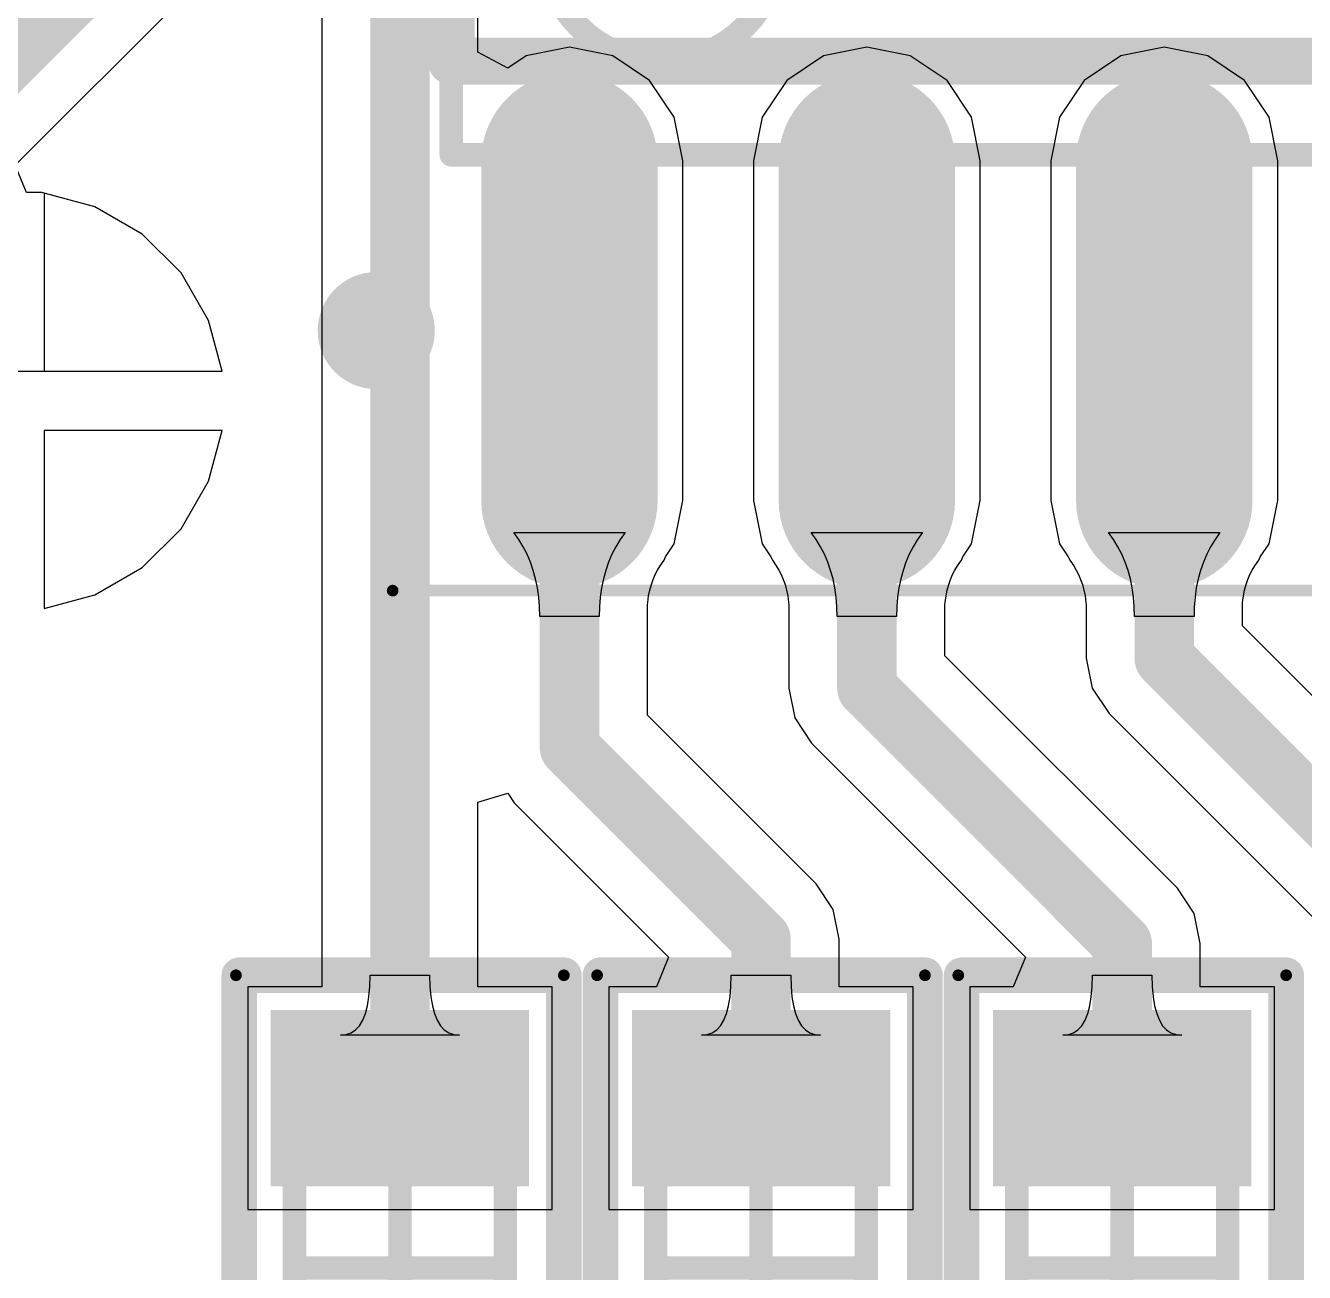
# Model space of a CAD drawing. Header units: inches. Extents: x 1.37 to 4.6, y 1.74 to 5.29.
# Drawn here: x 2.9546 to 3.1696, y 2.2157 to 2.4253 of the extents above; entities that cross this region are included whole.
import ezdxf

# ---------------------------------------------------------------- set-up
doc = ezdxf.new("R2010")
doc.units = ezdxf.units.IN
doc.header["$MEASUREMENT"] = 0
for name, color, linetype in [('BottomLayer', 5, 'Continuous'), ('Mechanical13', 56, 'Continuous'), ('Mechanical15', 56, 'Continuous'), ('TopLayer', 1, 'Continuous'), ('TopOverlay', 2, 'Continuous'), ('TopPaste', 8, 'Continuous'), ('TopSolder', 216, 'Continuous')]:
    doc.layers.add(name, color=color, linetype=linetype)

# ---------------------------------------------------------------- blocks, each defined once
blk = doc.blocks.new('SOP_16_21')
at = {"layer": 'TopLayer'}
h = blk.add_hatch(color=1, dxfattribs=at)
edge = h.paths.add_edge_path()
edge.add_arc((-0.07776, 0.175), 0.01083, 270, 450)
edge.add_line((-0.07776, 0.18583), (-0.13484, 0.18583))
edge.add_arc((-0.13484, 0.175), 0.01083, 90, 270)
edge.add_line((-0.13484, 0.16417), (-0.07776, 0.16417))
h = blk.add_hatch(color=1, dxfattribs=at)
edge = h.paths.add_edge_path()
edge.add_arc((-0.07776, 0.125), 0.01083, 270, 450)
edge.add_line((-0.07776, 0.13583), (-0.13484, 0.13583))
edge.add_arc((-0.13484, 0.125), 0.01083, 90, 270)
edge.add_line((-0.13484, 0.11417), (-0.07776, 0.11417))
h = blk.add_hatch(color=1, dxfattribs=at)
edge = h.paths.add_edge_path()
edge.add_arc((-0.07776, 0.075), 0.01083, 270, 450)
edge.add_line((-0.07776, 0.08583), (-0.13484, 0.08583))
edge.add_arc((-0.13484, 0.075), 0.01083, 90, 270)
edge.add_line((-0.13484, 0.06417), (-0.07776, 0.06417))
at = {"layer": 'TopPaste'}
h = blk.add_hatch(color=8, dxfattribs=at)
edge = h.paths.add_edge_path()
edge.add_arc((-0.07776, 0.175), 0.01083, 270, 450)
edge.add_line((-0.07776, 0.18583), (-0.13484, 0.18583))
edge.add_arc((-0.13484, 0.175), 0.01083, 90, 270)
edge.add_line((-0.13484, 0.16417), (-0.07776, 0.16417))
h = blk.add_hatch(color=8, dxfattribs=at)
edge = h.paths.add_edge_path()
edge.add_arc((-0.07776, 0.125), 0.01083, 270, 450)
edge.add_line((-0.07776, 0.13583), (-0.13484, 0.13583))
edge.add_arc((-0.13484, 0.125), 0.01083, 90, 270)
edge.add_line((-0.13484, 0.11417), (-0.07776, 0.11417))
h = blk.add_hatch(color=8, dxfattribs=at)
edge = h.paths.add_edge_path()
edge.add_arc((-0.07776, 0.075), 0.01083, 270, 450)
edge.add_line((-0.07776, 0.08583), (-0.13484, 0.08583))
edge.add_arc((-0.13484, 0.075), 0.01083, 90, 270)
edge.add_line((-0.13484, 0.06417), (-0.07776, 0.06417))
at = {"layer": 'TopSolder'}
h = blk.add_hatch(color=216, dxfattribs=at)
edge = h.paths.add_edge_path()
edge.add_arc((-0.07776, 0.175), 0.01483, 270, 450)
edge.add_line((-0.07776, 0.18983), (-0.13484, 0.18983))
edge.add_arc((-0.13484, 0.175), 0.01483, 90, 270)
edge.add_line((-0.13484, 0.16017), (-0.07776, 0.16017))
h = blk.add_hatch(color=216, dxfattribs=at)
edge = h.paths.add_edge_path()
edge.add_arc((-0.07776, 0.125), 0.01483, 270, 450)
edge.add_line((-0.07776, 0.13983), (-0.13484, 0.13983))
edge.add_arc((-0.13484, 0.125), 0.01483, 90, 270)
edge.add_line((-0.13484, 0.11017), (-0.07776, 0.11017))
h = blk.add_hatch(color=216, dxfattribs=at)
edge = h.paths.add_edge_path()
edge.add_arc((-0.07776, 0.075), 0.01483, 270, 450)
edge.add_line((-0.07776, 0.08983), (-0.13484, 0.08983))
edge.add_arc((-0.13484, 0.075), 0.01483, 90, 270)
edge.add_line((-0.13484, 0.06017), (-0.07776, 0.06017))
at = {"layer": 'Mechanical13', "const_width": 0.00394}
for points in [[(-0.07677, 0.19488), (0.07677, 0.19488)], [(-0.07677, 0.19488), (-0.07677, -0.19488)]]:
    blk.add_lwpolyline(points, dxfattribs=at)
at = {"layer": 'Mechanical13'}
for points, const_width in [([(-0.07776, 0.19488, 1), (-0.07579, 0.19488, 1)], 0.00197), ([(-0.07776, 0.19488, 1), (-0.07579, 0.19488, 1)], 0.00197), ([(-0.02165, 0.15945, 1), (-0.06102, 0.15945, 1)], 0.00394), ([(-0.06201, 0.15945, 1), (-0.06004, 0.15945, 1)], 0.00197)]:
    blk.add_lwpolyline(points, format="xyb", close=True, dxfattribs=dict(at, const_width=const_width))
at = {"layer": 'Mechanical15', "const_width": 0.00197}
for points in [[(-0.15, 0.20472), (0.15, 0.20472)], [(-0.15, 0.20472), (-0.15, -0.20472)]]:
    blk.add_lwpolyline(points, dxfattribs=at)
at = {"layer": 'Mechanical15', "const_width": 0.000984}
blk.add_lwpolyline([(-0.15049, 0.20472, 1), (-0.14951, 0.20472, 1)], format="xyb", close=True, dxfattribs=at)
blk.add_lwpolyline([(-0.15049, 0.20472, 1), (-0.14951, 0.20472, 1)], format="xyb", close=True, dxfattribs=at)
at = {"layer": 'TopOverlay'}
for points, const_width in [([(-0.10138, 0.20748, 1), (-0.11122, 0.20748, 1)], 0.00984), ([(-0.11368, 0.20748, 1), (-0.10876, 0.20748, 1)], 0.00492), ([(-0.10384, 0.20748, 1), (-0.09892, 0.20748, 1)], 0.00492), ([(-0.06299, 0.19488, 1), (-0.05906, 0.19488, 1)], 0.00394), ([(-0.06299, 0.19488, 1), (-0.05906, 0.19488, 1)], 0.00394)]:
    blk.add_lwpolyline(points, format="xyb", close=True, dxfattribs=dict(at, const_width=const_width))
at = {"layer": 'TopOverlay', "const_width": 0.00787}
for points in [[(-0.06102, 0.19488), (0.06102, 0.19488)], [(-0.06102, 0.19488), (-0.06102, -0.19488)]]:
    blk.add_lwpolyline(points, dxfattribs=at)
blk = doc.blocks.new('_________0603_84')
at = {"layer": 'TopLayer'}
for points in [[(-0.03937, -0.01772), (-0.03937, 0.01772), (-0.01772, 0.01772), (-0.01772, -0.01772)], [(0.01772, -0.01772), (0.01772, 0.01772), (0.03937, 0.01772), (0.03937, -0.01772)]]:
    blk.add_hatch(color=1, dxfattribs=at).paths.add_polyline_path(points)
at = {"layer": 'TopPaste'}
for points in [[(-0.03937, -0.01772), (-0.03937, 0.01772), (-0.01772, 0.01772), (-0.01772, -0.01772)], [(0.01772, -0.01772), (0.01772, 0.01772), (0.03937, 0.01772), (0.03937, -0.01772)]]:
    blk.add_hatch(color=8, dxfattribs=at).paths.add_polyline_path(points)
at = {"layer": 'TopSolder'}
for points in [[(-0.04337, -0.02172), (-0.04337, 0.02172), (-0.01372, 0.02172), (-0.01372, -0.02172)], [(0.01372, -0.02172), (0.01372, 0.02172), (0.04337, 0.02172), (0.04337, -0.02172)]]:
    blk.add_hatch(color=216, dxfattribs=at).paths.add_polyline_path(points)
at = {"layer": 'Mechanical13', "const_width": 0.00394}
for points in [[(-0.0315, -0.01772), (-0.0315, 0.01772)], [(0.0315, 0.01772), (-0.0315, 0.01772)], [(0.0315, -0.01772), (0.0315, 0.01772)], [(0.0315, -0.01772), (-0.0315, -0.01772)]]:
    blk.add_lwpolyline(points, dxfattribs=at)
at = {"layer": 'Mechanical13', "const_width": 0.00197}
for points in [[(-0.03248, 0.01772, 1), (-0.03051, 0.01772, 1)], [(-0.03248, 0.01772, 1), (-0.03051, 0.01772, 1)], [(0.03051, 0.01772, 1), (0.03248, 0.01772, 1)], [(0.03051, 0.01772, 1), (0.03248, 0.01772, 1)], [(-0.03248, -0.01772, 1), (-0.03051, -0.01772, 1)], [(-0.03248, -0.01772, 1), (-0.03051, -0.01772, 1)], [(0.03051, -0.01772, 1), (0.03248, -0.01772, 1)], [(0.03051, -0.01772, 1), (0.03248, -0.01772, 1)]]:
    blk.add_lwpolyline(points, format="xyb", close=True, dxfattribs=at)
at = {"layer": 'Mechanical15'}
for points, const_width in [([(-0.04921, -0.02756), (-0.04921, 0.02756)], 0.00197), ([(0.04921, 0.02756), (-0.04921, 0.02756)], 0.00197), ([(0.04921, -0.02756), (0.04921, 0.02756)], 0.00197), ([(0, -0.01772), (0, 0.01772)], 0.00394), ([(0.01772, 0), (-0.01772, 0)], 0.00394), ([(0.04921, -0.02756), (-0.04921, -0.02756)], 0.00197)]:
    blk.add_lwpolyline(points, dxfattribs=dict(at, const_width=const_width))
for points, const_width in [([(-0.0497, 0.02756, 1), (-0.04872, 0.02756, 1)], 0.000984), ([(-0.0497, 0.02756, 1), (-0.04872, 0.02756, 1)], 0.000984), ([(0.04872, 0.02756, 1), (0.0497, 0.02756, 1)], 0.000984), ([(0.04872, 0.02756, 1), (0.0497, 0.02756, 1)], 0.000984), ([(-0.00098, 0.01772, 1), (0.00098, 0.01772, 1)], 0.00197), ([(-0.0187, 0, 1), (-0.01673, 0, 1)], 0.00197), ([(0.01673, 0, 1), (0.0187, 0, 1)], 0.00197), ([(-0.00098, -0.01772, 1), (0.00098, -0.01772, 1)], 0.00197), ([(-0.0497, -0.02756, 1), (-0.04872, -0.02756, 1)], 0.000984), ([(-0.0497, -0.02756, 1), (-0.04872, -0.02756, 1)], 0.000984), ([(0.04872, -0.02756, 1), (0.0497, -0.02756, 1)], 0.000984), ([(0.04872, -0.02756, 1), (0.0497, -0.02756, 1)], 0.000984)]:
    blk.add_lwpolyline(points, format="xyb", close=True, dxfattribs=dict(at, const_width=const_width))
at = {"layer": 'TopOverlay', "const_width": 0.006}
for points in [[(-0.04921, -0.027), (-0.04921, 0.02756)], [(0.049, 0.02756), (-0.04921, 0.02756)], [(0.049, -0.027), (0.049, 0.02756)], [(0.049, -0.027), (-0.04921, -0.027)]]:
    blk.add_lwpolyline(points, dxfattribs=at)
at = {"layer": 'TopOverlay', "const_width": 0.003}
for points in [[(-0.05071, 0.02756, 1), (-0.04771, 0.02756, 1)], [(-0.05071, 0.02756, 1), (-0.04771, 0.02756, 1)], [(0.0475, 0.02756, 1), (0.0505, 0.02756, 1)], [(0.0475, 0.02756, 1), (0.0505, 0.02756, 1)], [(-0.05071, -0.027, 1), (-0.04771, -0.027, 1)], [(-0.05071, -0.027, 1), (-0.04771, -0.027, 1)], [(0.0475, -0.027, 1), (0.0505, -0.027, 1)], [(0.0475, -0.027, 1), (0.0505, -0.027, 1)]]:
    blk.add_lwpolyline(points, format="xyb", close=True, dxfattribs=at)
blk = doc.blocks.new('_________0603_86')
at = {"layer": 'TopLayer'}
for points in [[(-0.03937, -0.01772), (-0.03937, 0.01772), (-0.01772, 0.01772), (-0.01772, -0.01772)], [(0.01772, -0.01772), (0.01772, 0.01772), (0.03937, 0.01772), (0.03937, -0.01772)]]:
    blk.add_hatch(color=1, dxfattribs=at).paths.add_polyline_path(points)
at = {"layer": 'TopPaste'}
for points in [[(-0.03937, -0.01772), (-0.03937, 0.01772), (-0.01772, 0.01772), (-0.01772, -0.01772)], [(0.01772, -0.01772), (0.01772, 0.01772), (0.03937, 0.01772), (0.03937, -0.01772)]]:
    blk.add_hatch(color=8, dxfattribs=at).paths.add_polyline_path(points)
at = {"layer": 'TopSolder'}
for points in [[(-0.04337, -0.02172), (-0.04337, 0.02172), (-0.01372, 0.02172), (-0.01372, -0.02172)], [(0.01372, -0.02172), (0.01372, 0.02172), (0.04337, 0.02172), (0.04337, -0.02172)]]:
    blk.add_hatch(color=216, dxfattribs=at).paths.add_polyline_path(points)
at = {"layer": 'Mechanical13', "const_width": 0.00394}
for points in [[(-0.0315, -0.01772), (-0.0315, 0.01772)], [(0.0315, 0.01772), (-0.0315, 0.01772)], [(0.0315, -0.01772), (0.0315, 0.01772)], [(0.0315, -0.01772), (-0.0315, -0.01772)]]:
    blk.add_lwpolyline(points, dxfattribs=at)
at = {"layer": 'Mechanical13', "const_width": 0.00197}
for points in [[(-0.03248, 0.01772, 1), (-0.03051, 0.01772, 1)], [(-0.03248, 0.01772, 1), (-0.03051, 0.01772, 1)], [(0.03051, 0.01772, 1), (0.03248, 0.01772, 1)], [(0.03051, 0.01772, 1), (0.03248, 0.01772, 1)], [(-0.03248, -0.01772, 1), (-0.03051, -0.01772, 1)], [(-0.03248, -0.01772, 1), (-0.03051, -0.01772, 1)], [(0.03051, -0.01772, 1), (0.03248, -0.01772, 1)], [(0.03051, -0.01772, 1), (0.03248, -0.01772, 1)]]:
    blk.add_lwpolyline(points, format="xyb", close=True, dxfattribs=at)
at = {"layer": 'Mechanical15'}
for points, const_width in [([(-0.04921, -0.02756), (-0.04921, 0.02756)], 0.00197), ([(0.04921, 0.02756), (-0.04921, 0.02756)], 0.00197), ([(0.04921, -0.02756), (0.04921, 0.02756)], 0.00197), ([(0, -0.01772), (0, 0.01772)], 0.00394), ([(0.01772, 0), (-0.01772, 0)], 0.00394), ([(0.04921, -0.02756), (-0.04921, -0.02756)], 0.00197)]:
    blk.add_lwpolyline(points, dxfattribs=dict(at, const_width=const_width))
for points, const_width in [([(-0.0497, 0.02756, 1), (-0.04872, 0.02756, 1)], 0.000984), ([(-0.0497, 0.02756, 1), (-0.04872, 0.02756, 1)], 0.000984), ([(0.04872, 0.02756, 1), (0.0497, 0.02756, 1)], 0.000984), ([(0.04872, 0.02756, 1), (0.0497, 0.02756, 1)], 0.000984), ([(-0.00098, 0.01772, 1), (0.00098, 0.01772, 1)], 0.00197), ([(-0.0187, 0, 1), (-0.01673, 0, 1)], 0.00197), ([(0.01673, 0, 1), (0.0187, 0, 1)], 0.00197), ([(-0.00098, -0.01772, 1), (0.00098, -0.01772, 1)], 0.00197), ([(-0.0497, -0.02756, 1), (-0.04872, -0.02756, 1)], 0.000984), ([(-0.0497, -0.02756, 1), (-0.04872, -0.02756, 1)], 0.000984), ([(0.04872, -0.02756, 1), (0.0497, -0.02756, 1)], 0.000984), ([(0.04872, -0.02756, 1), (0.0497, -0.02756, 1)], 0.000984)]:
    blk.add_lwpolyline(points, format="xyb", close=True, dxfattribs=dict(at, const_width=const_width))
at = {"layer": 'TopOverlay', "const_width": 0.006}
for points in [[(-0.04921, -0.027), (-0.04921, 0.02756)], [(0.049, 0.02756), (-0.04921, 0.02756)], [(0.049, -0.027), (0.049, 0.02756)], [(0.049, -0.027), (-0.04921, -0.027)]]:
    blk.add_lwpolyline(points, dxfattribs=at)
at = {"layer": 'TopOverlay', "const_width": 0.003}
for points in [[(-0.05071, 0.02756, 1), (-0.04771, 0.02756, 1)], [(-0.05071, 0.02756, 1), (-0.04771, 0.02756, 1)], [(0.0475, 0.02756, 1), (0.0505, 0.02756, 1)], [(0.0475, 0.02756, 1), (0.0505, 0.02756, 1)], [(-0.05071, -0.027, 1), (-0.04771, -0.027, 1)], [(-0.05071, -0.027, 1), (-0.04771, -0.027, 1)], [(0.0475, -0.027, 1), (0.0505, -0.027, 1)], [(0.0475, -0.027, 1), (0.0505, -0.027, 1)]]:
    blk.add_lwpolyline(points, format="xyb", close=True, dxfattribs=at)
blk = doc.blocks.new('_________0603_89')
at = {"layer": 'TopLayer'}
for points in [[(-0.03937, -0.01772), (-0.03937, 0.01772), (-0.01772, 0.01772), (-0.01772, -0.01772)], [(0.01772, -0.01772), (0.01772, 0.01772), (0.03937, 0.01772), (0.03937, -0.01772)]]:
    blk.add_hatch(color=1, dxfattribs=at).paths.add_polyline_path(points)
at = {"layer": 'TopPaste'}
for points in [[(-0.03937, -0.01772), (-0.03937, 0.01772), (-0.01772, 0.01772), (-0.01772, -0.01772)], [(0.01772, -0.01772), (0.01772, 0.01772), (0.03937, 0.01772), (0.03937, -0.01772)]]:
    blk.add_hatch(color=8, dxfattribs=at).paths.add_polyline_path(points)
at = {"layer": 'TopSolder'}
for points in [[(-0.04337, -0.02172), (-0.04337, 0.02172), (-0.01372, 0.02172), (-0.01372, -0.02172)], [(0.01372, -0.02172), (0.01372, 0.02172), (0.04337, 0.02172), (0.04337, -0.02172)]]:
    blk.add_hatch(color=216, dxfattribs=at).paths.add_polyline_path(points)
at = {"layer": 'Mechanical13', "const_width": 0.00394}
for points in [[(-0.0315, -0.01772), (-0.0315, 0.01772)], [(0.0315, 0.01772), (-0.0315, 0.01772)], [(0.0315, -0.01772), (0.0315, 0.01772)], [(0.0315, -0.01772), (-0.0315, -0.01772)]]:
    blk.add_lwpolyline(points, dxfattribs=at)
at = {"layer": 'Mechanical13', "const_width": 0.00197}
for points in [[(-0.03248, 0.01772, 1), (-0.03051, 0.01772, 1)], [(-0.03248, 0.01772, 1), (-0.03051, 0.01772, 1)], [(0.03051, 0.01772, 1), (0.03248, 0.01772, 1)], [(0.03051, 0.01772, 1), (0.03248, 0.01772, 1)], [(-0.03248, -0.01772, 1), (-0.03051, -0.01772, 1)], [(-0.03248, -0.01772, 1), (-0.03051, -0.01772, 1)], [(0.03051, -0.01772, 1), (0.03248, -0.01772, 1)], [(0.03051, -0.01772, 1), (0.03248, -0.01772, 1)]]:
    blk.add_lwpolyline(points, format="xyb", close=True, dxfattribs=at)
at = {"layer": 'Mechanical15'}
for points, const_width in [([(-0.04921, -0.02756), (-0.04921, 0.02756)], 0.00197), ([(0.04921, 0.02756), (-0.04921, 0.02756)], 0.00197), ([(0.04921, -0.02756), (0.04921, 0.02756)], 0.00197), ([(0, -0.01772), (0, 0.01772)], 0.00394), ([(0.01772, 0), (-0.01772, 0)], 0.00394), ([(0.04921, -0.02756), (-0.04921, -0.02756)], 0.00197)]:
    blk.add_lwpolyline(points, dxfattribs=dict(at, const_width=const_width))
for points, const_width in [([(-0.0497, 0.02756, 1), (-0.04872, 0.02756, 1)], 0.000984), ([(-0.0497, 0.02756, 1), (-0.04872, 0.02756, 1)], 0.000984), ([(0.04872, 0.02756, 1), (0.0497, 0.02756, 1)], 0.000984), ([(0.04872, 0.02756, 1), (0.0497, 0.02756, 1)], 0.000984), ([(-0.00098, 0.01772, 1), (0.00098, 0.01772, 1)], 0.00197), ([(-0.0187, 0, 1), (-0.01673, 0, 1)], 0.00197), ([(0.01673, 0, 1), (0.0187, 0, 1)], 0.00197), ([(-0.00098, -0.01772, 1), (0.00098, -0.01772, 1)], 0.00197), ([(-0.0497, -0.02756, 1), (-0.04872, -0.02756, 1)], 0.000984), ([(-0.0497, -0.02756, 1), (-0.04872, -0.02756, 1)], 0.000984), ([(0.04872, -0.02756, 1), (0.0497, -0.02756, 1)], 0.000984), ([(0.04872, -0.02756, 1), (0.0497, -0.02756, 1)], 0.000984)]:
    blk.add_lwpolyline(points, format="xyb", close=True, dxfattribs=dict(at, const_width=const_width))
at = {"layer": 'TopOverlay', "const_width": 0.006}
for points in [[(-0.04921, -0.027), (-0.04921, 0.02756)], [(0.049, 0.02756), (-0.04921, 0.02756)], [(0.049, -0.027), (0.049, 0.02756)], [(0.049, -0.027), (-0.04921, -0.027)]]:
    blk.add_lwpolyline(points, dxfattribs=at)
at = {"layer": 'TopOverlay', "const_width": 0.003}
for points in [[(-0.05071, 0.02756, 1), (-0.04771, 0.02756, 1)], [(-0.05071, 0.02756, 1), (-0.04771, 0.02756, 1)], [(0.0475, 0.02756, 1), (0.0505, 0.02756, 1)], [(0.0475, 0.02756, 1), (0.0505, 0.02756, 1)], [(-0.05071, -0.027, 1), (-0.04771, -0.027, 1)], [(-0.05071, -0.027, 1), (-0.04771, -0.027, 1)], [(0.0475, -0.027, 1), (0.0505, -0.027, 1)], [(0.0475, -0.027, 1), (0.0505, -0.027, 1)]]:
    blk.add_lwpolyline(points, format="xyb", close=True, dxfattribs=at)

msp = doc.modelspace()

# ---------------------------------------------------------------- linework, layer by layer
at = {"layer": 'BottomLayer'}
for p, q in [((2.96626, 2.39482), (2.95776, 2.3971)), ((2.95776, 2.3971), (2.95776, 2.3672)), ((2.97425, 2.39021), (2.96626, 2.39482)), ((2.98076, 2.38369), (2.97425, 2.39021)), ((2.98537, 2.37571), (2.98076, 2.38369)), ((2.98765, 2.3672), (2.98537, 2.37571)), ((2.95776, 2.3672), (2.98765, 2.3672)), ((2.98765, 2.3572), (2.95776, 2.3572)), ((2.95776, 2.3572), (2.95776, 2.32731)), ((2.98537, 2.34869), (2.98765, 2.3572)), ((2.98076, 2.34071), (2.98537, 2.34869)), ((2.97425, 2.3342), (2.98076, 2.34071)), ((2.96626, 2.32959), (2.97425, 2.3342)), ((2.95776, 2.32731), (2.96626, 2.32959))]:
    msp.add_line(p, q, dxfattribs=at)
at = {"layer": 'TopLayer'}
for p, q in [((3.00443, 2.43507), (3.00443, 2.2637)), ((2.95287, 2.40182), (2.984, 2.43295)), ((3.03068, 2.42079), (3.03068, 2.42964)), ((3.04606, 2.42163), (3.03877, 2.42017)), ((3.05336, 2.42017), (3.04606, 2.42163)), ((3.09606, 2.42163), (3.08877, 2.42017)), ((3.10336, 2.42017), (3.09606, 2.42163)), ((3.14606, 2.42163), (3.13877, 2.42017)), ((3.15336, 2.42017), (3.14606, 2.42163)), ((3.03568, 2.41811), (3.03068, 2.42079)), ((3.03877, 2.42017), (3.03568, 2.41811)), ((3.05954, 2.41604), (3.05336, 2.42017)), ((3.08877, 2.42017), (3.08258, 2.41604)), ((3.10954, 2.41604), (3.10336, 2.42017)), ((3.13877, 2.42017), (3.13258, 2.41604)), ((3.15954, 2.41604), (3.15336, 2.42017)), ((3.06368, 2.40985), (3.05954, 2.41604)), ((3.08258, 2.41604), (3.07845, 2.40985)), ((3.11368, 2.40985), (3.10954, 2.41604)), ((3.13258, 2.41604), (3.12845, 2.40985)), ((3.16368, 2.40985), (3.15954, 2.41604)), ((3.06513, 2.40256), (3.06368, 2.40985)), ((3.07845, 2.40985), (3.07699, 2.40256)), ((3.11513, 2.40256), (3.11368, 2.40985)), ((3.12845, 2.40985), (3.12699, 2.40256)), ((3.16513, 2.40256), (3.16368, 2.40985)), ((2.95478, 2.3972), (2.95287, 2.40182)), ((3.06513, 2.34547), (3.06513, 2.40256)), ((3.07699, 2.40256), (3.07699, 2.34547)), ((3.11513, 2.34547), (3.11513, 2.40256)), ((3.12699, 2.40256), (3.12699, 2.34547)), ((3.16513, 2.34547), (3.16513, 2.40256)), ((2.95736, 2.3972), (2.95478, 2.3972)), ((2.96626, 2.39482), (2.95736, 2.3972)), ((2.97425, 2.39021), (2.96626, 2.39482)), ((2.98076, 2.38369), (2.97425, 2.39021)), ((2.98537, 2.37571), (2.98076, 2.38369)), ((2.98765, 2.3672), (2.98537, 2.37571)), ((2.95275, 2.3672), (2.98765, 2.3672)), ((2.98765, 2.3572), (2.95776, 2.3572)), ((2.95776, 2.3572), (2.95776, 2.32731)), ((2.98537, 2.34869), (2.98765, 2.3572)), ((2.98076, 2.34071), (2.98537, 2.34869)), ((3.06368, 2.33817), (3.06513, 2.34547)), ((3.07699, 2.34547), (3.07845, 2.33817)), ((3.11368, 2.33817), (3.11513, 2.34547)), ((3.12699, 2.34547), (3.12845, 2.33817)), ((3.16368, 2.33817), (3.16513, 2.34547)), ((2.97425, 2.3342), (2.98076, 2.34071)), ((3.03754, 2.33891), (3.03671, 2.34007)), ((3.03671, 2.34007), (3.05541, 2.34007)), ((3.05541, 2.34007), (3.05459, 2.33891)), ((3.08754, 2.33891), (3.08671, 2.34007)), ((3.08671, 2.34007), (3.10541, 2.34007)), ((3.10541, 2.34007), (3.10459, 2.33891)), ((3.13754, 2.33891), (3.13671, 2.34007)), ((3.13671, 2.34007), (3.15541, 2.34007)), ((3.15541, 2.34007), (3.15459, 2.33891)), ((3.03828, 2.33769), (3.03754, 2.33891)), ((3.03893, 2.33642), (3.03828, 2.33769)), ((3.05385, 2.33769), (3.05319, 2.33642)), ((3.05459, 2.33891), (3.05385, 2.33769)), ((3.0622, 2.33597), (3.06368, 2.33817)), ((3.07845, 2.33817), (3.07992, 2.33597)), ((3.08828, 2.33769), (3.08754, 2.33891)), ((3.08893, 2.33642), (3.08828, 2.33769)), ((3.10385, 2.33769), (3.10319, 2.33642)), ((3.10459, 2.33891), (3.10385, 2.33769)), ((3.1122, 2.33597), (3.11368, 2.33817)), ((3.12845, 2.33817), (3.12992, 2.33597)), ((3.13828, 2.33769), (3.13754, 2.33891)), ((3.13893, 2.33642), (3.13828, 2.33769)), ((3.15385, 2.33769), (3.15319, 2.33642)), ((3.15459, 2.33891), (3.15385, 2.33769)), ((3.1622, 2.33597), (3.16368, 2.33817)), ((3.0395, 2.33509), (3.03893, 2.33642)), ((3.03997, 2.33371), (3.0395, 2.33509)), ((3.05263, 2.33509), (3.05215, 2.33371)), ((3.05319, 2.33642), (3.05263, 2.33509)), ((3.0613, 2.33449), (3.06196, 2.33542)), ((3.06196, 2.33542), (3.0622, 2.33597)), ((3.07992, 2.33597), (3.08017, 2.33542)), ((3.08017, 2.33542), (3.08083, 2.33449)), ((3.08949, 2.33509), (3.08893, 2.33642)), ((3.08997, 2.33371), (3.08949, 2.33509)), ((3.10263, 2.33509), (3.10215, 2.33371)), ((3.10319, 2.33642), (3.10263, 2.33509)), ((3.1113, 2.33449), (3.11196, 2.33542)), ((3.11196, 2.33542), (3.1122, 2.33597)), ((3.12992, 2.33597), (3.13017, 2.33542)), ((3.13017, 2.33542), (3.13083, 2.33449)), ((3.1395, 2.33509), (3.13893, 2.33642)), ((3.13997, 2.33371), (3.1395, 2.33509)), ((3.15263, 2.33509), (3.15215, 2.33371)), ((3.15319, 2.33642), (3.15263, 2.33509)), ((3.1613, 2.33449), (3.16196, 2.33542)), ((3.16196, 2.33542), (3.1622, 2.33597)), ((2.96626, 2.32959), (2.97425, 2.3342)), ((3.04037, 2.33227), (3.03997, 2.33371)), ((3.05215, 2.33371), (3.05176, 2.33227)), ((3.06012, 2.3322), (3.06047, 2.33301)), ((3.06047, 2.33301), (3.06086, 2.33377)), ((3.06086, 2.33377), (3.0613, 2.33449)), ((3.08083, 2.33449), (3.08127, 2.33377)), ((3.08127, 2.33377), (3.08166, 2.33301)), ((3.08166, 2.33301), (3.082, 2.3322)), ((3.09037, 2.33227), (3.08997, 2.33371)), ((3.10215, 2.33371), (3.10176, 2.33227)), ((3.11012, 2.3322), (3.11047, 2.33301)), ((3.11047, 2.33301), (3.11086, 2.33377)), ((3.11086, 2.33377), (3.1113, 2.33449)), ((3.13083, 2.33449), (3.13126, 2.33377)), ((3.13126, 2.33377), (3.13166, 2.33301)), ((3.13166, 2.33301), (3.132, 2.3322)), ((3.14037, 2.33227), (3.13997, 2.33371)), ((3.15215, 2.33371), (3.15176, 2.33227)), ((3.16012, 2.3322), (3.16047, 2.33301)), ((3.16047, 2.33301), (3.16086, 2.33377)), ((3.16086, 2.33377), (3.1613, 2.33449)), ((3.04067, 2.33077), (3.04037, 2.33227)), ((3.04089, 2.32922), (3.04067, 2.33077)), ((3.05145, 2.33077), (3.05124, 2.32922)), ((3.05176, 2.33227), (3.05145, 2.33077)), ((3.05957, 2.33041), (3.05983, 2.33134)), ((3.05983, 2.33134), (3.06012, 2.3322)), ((3.082, 2.3322), (3.0823, 2.33134)), ((3.0823, 2.33134), (3.08255, 2.33041)), ((3.09067, 2.33077), (3.09037, 2.33227)), ((3.09089, 2.32922), (3.09067, 2.33077)), ((3.10145, 2.33077), (3.10124, 2.32922)), ((3.10176, 2.33227), (3.10145, 2.33077)), ((3.10957, 2.33041), (3.10983, 2.33134)), ((3.10983, 2.33134), (3.11012, 2.3322)), ((3.132, 2.3322), (3.1323, 2.33134)), ((3.1323, 2.33134), (3.13255, 2.33041)), ((3.14067, 2.33077), (3.14037, 2.33227)), ((3.14089, 2.32922), (3.14067, 2.33077)), ((3.15145, 2.33077), (3.15124, 2.32922)), ((3.15176, 2.33227), (3.15145, 2.33077)), ((3.15957, 2.33041), (3.15983, 2.33134)), ((3.15983, 2.33134), (3.16012, 2.3322)), ((2.95776, 2.32731), (2.96626, 2.32959)), ((3.04102, 2.32761), (3.04089, 2.32922)), ((3.05124, 2.32922), (3.05111, 2.32761)), ((3.05922, 2.32834), (3.05937, 2.32941)), ((3.05937, 2.32941), (3.05957, 2.33041)), ((3.08255, 2.33041), (3.08275, 2.32941)), ((3.08275, 2.32941), (3.0829, 2.32834)), ((3.09102, 2.32761), (3.09089, 2.32922)), ((3.10124, 2.32922), (3.10111, 2.32761)), ((3.10922, 2.32834), (3.10937, 2.32941)), ((3.10937, 2.32941), (3.10957, 2.33041)), ((3.13255, 2.33041), (3.13275, 2.32941)), ((3.13275, 2.32941), (3.1329, 2.32834)), ((3.14102, 2.32761), (3.14089, 2.32922)), ((3.15124, 2.32922), (3.15111, 2.32761)), ((3.15922, 2.32834), (3.15937, 2.32941)), ((3.15937, 2.32941), (3.15957, 2.33041)), ((3.04106, 2.32595), (3.04102, 2.32761)), ((3.05111, 2.32761), (3.05106, 2.32595)), ((3.05919, 2.32796), (3.05922, 2.32834)), ((3.05919, 2.30938), (3.05919, 2.32796)), ((3.0829, 2.32834), (3.08294, 2.32796)), ((3.08294, 2.32796), (3.08294, 2.31394)), ((3.09106, 2.32595), (3.09102, 2.32761)), ((3.10111, 2.32761), (3.10106, 2.32595)), ((3.10919, 2.32796), (3.10922, 2.32834)), ((3.10919, 2.31938), (3.10919, 2.32796)), ((3.1329, 2.32834), (3.13294, 2.32796)), ((3.13294, 2.32796), (3.13294, 2.31894)), ((3.14106, 2.32595), (3.14102, 2.32761)), ((3.15111, 2.32761), (3.15106, 2.32595)), ((3.15919, 2.32796), (3.15922, 2.32834)), ((3.15919, 2.32438), (3.15919, 2.32796)), ((3.05106, 2.32595), (3.04106, 2.32595)), ((3.10106, 2.32595), (3.09106, 2.32595)), ((3.15106, 2.32595), (3.14106, 2.32595)), ((3.20898, 2.27458), (3.15919, 2.32438)), ((3.14827, 2.2803), (3.10919, 2.31938)), ((3.13294, 2.31894), (3.13393, 2.31392)), ((3.08294, 2.31394), (3.08393, 2.30891)), ((3.13393, 2.31392), (3.13678, 2.30966)), ((3.08755, 2.28101), (3.05919, 2.30938)), ((3.13678, 2.30966), (3.17812, 2.26832)), ((3.08393, 2.30891), (3.08678, 2.30466)), ((3.08678, 2.30466), (3.12274, 2.2687)), ((3.03068, 2.29478), (3.03568, 2.2963)), ((3.03568, 2.2963), (3.03678, 2.29466)), ((3.03068, 2.2637), (3.03068, 2.29478)), ((3.03678, 2.29466), (3.06274, 2.2687)), ((3.0904, 2.27675), (3.08755, 2.28101)), ((3.15111, 2.27604), (3.14827, 2.2803)), ((3.0914, 2.27173), (3.0904, 2.27675)), ((3.15211, 2.27101), (3.15111, 2.27604)), ((3.0914, 2.2637), (3.0914, 2.27173)), ((3.15211, 2.2637), (3.15211, 2.27101)), ((3.06274, 2.2687), (3.06067, 2.2637)), ((3.12274, 2.2687), (3.12067, 2.2637)), ((3.01251, 2.26378), (3.01256, 2.26571)), ((3.01256, 2.26571), (3.02256, 2.26571)), ((3.02256, 2.26571), (3.02261, 2.26378)), ((3.07322, 2.26378), (3.07327, 2.26571)), ((3.07327, 2.26571), (3.08327, 2.26571)), ((3.08327, 2.26571), (3.08332, 2.26378)), ((3.13394, 2.26378), (3.13399, 2.26571)), ((3.13399, 2.26571), (3.14399, 2.26571)), ((3.14399, 2.26571), (3.14404, 2.26378)), ((3.00443, 2.2637), (2.99197, 2.2637)), ((2.99197, 2.2637), (2.99197, 2.2263)), ((3.01211, 2.26054), (3.01236, 2.26206)), ((3.01236, 2.26206), (3.01251, 2.26378)), ((3.02261, 2.26378), (3.02276, 2.26206)), ((3.02276, 2.26206), (3.02301, 2.26054)), ((3.04315, 2.2637), (3.03068, 2.2637)), ((3.04315, 2.2263), (3.04315, 2.2637)), ((3.06067, 2.2637), (3.05268, 2.2637)), ((3.05268, 2.2637), (3.05268, 2.2263)), ((3.07282, 2.26054), (3.07307, 2.26206)), ((3.07307, 2.26206), (3.07322, 2.26378)), ((3.08332, 2.26378), (3.08347, 2.26206)), ((3.08347, 2.26206), (3.08372, 2.26054)), ((3.10386, 2.2637), (3.0914, 2.2637)), ((3.10386, 2.2263), (3.10386, 2.2637)), ((3.12067, 2.2637), (3.1134, 2.2637)), ((3.1134, 2.2637), (3.1134, 2.2263)), ((3.13354, 2.26054), (3.13379, 2.26206)), ((3.13379, 2.26206), (3.13394, 2.26378)), ((3.14404, 2.26378), (3.14419, 2.26206)), ((3.14419, 2.26206), (3.14444, 2.26054)), ((3.16458, 2.2637), (3.15211, 2.2637)), ((3.16458, 2.2263), (3.16458, 2.2637)), ((3.01176, 2.25923), (3.01211, 2.26054)), ((3.02301, 2.26054), (3.02336, 2.25923)), ((3.07247, 2.25923), (3.07282, 2.26054)), ((3.08372, 2.26054), (3.08407, 2.25923)), ((3.13319, 2.25923), (3.13354, 2.26054)), ((3.14444, 2.26054), (3.14479, 2.25923)), ((3.01076, 2.2572), (3.01131, 2.25812)), ((3.01131, 2.25812), (3.01176, 2.25923)), ((3.02336, 2.25923), (3.02381, 2.25812)), ((3.02381, 2.25812), (3.02436, 2.2572)), ((3.07147, 2.2572), (3.07202, 2.25812)), ((3.07202, 2.25812), (3.07247, 2.25923)), ((3.08407, 2.25923), (3.08452, 2.25812)), ((3.08452, 2.25812), (3.08507, 2.2572)), ((3.13219, 2.2572), (3.13274, 2.25812)), ((3.13274, 2.25812), (3.13319, 2.25923)), ((3.14479, 2.25923), (3.14524, 2.25812)), ((3.14524, 2.25812), (3.14579, 2.2572)), ((3.00756, 2.25559), (3.00851, 2.25569)), ((3.02756, 2.25559), (3.00756, 2.25559)), ((3.00851, 2.25569), (3.00936, 2.25599)), ((3.00936, 2.25599), (3.01011, 2.2565)), ((3.01011, 2.2565), (3.01076, 2.2572)), ((3.02436, 2.2572), (3.02501, 2.2565)), ((3.02501, 2.2565), (3.02576, 2.25599)), ((3.02576, 2.25599), (3.02661, 2.25569)), ((3.02661, 2.25569), (3.02756, 2.25559)), ((3.06827, 2.25559), (3.06922, 2.25569)), ((3.08827, 2.25559), (3.06827, 2.25559)), ((3.06922, 2.25569), (3.07007, 2.25599)), ((3.07007, 2.25599), (3.07082, 2.2565)), ((3.07082, 2.2565), (3.07147, 2.2572)), ((3.08507, 2.2572), (3.08572, 2.2565)), ((3.08572, 2.2565), (3.08647, 2.25599)), ((3.08647, 2.25599), (3.08732, 2.25569)), ((3.08732, 2.25569), (3.08827, 2.25559)), ((3.12899, 2.25559), (3.12994, 2.25569)), ((3.14899, 2.25559), (3.12899, 2.25559)), ((3.12994, 2.25569), (3.13079, 2.25599)), ((3.13079, 2.25599), (3.13154, 2.2565)), ((3.13154, 2.2565), (3.13219, 2.2572)), ((3.14579, 2.2572), (3.14644, 2.2565)), ((3.14644, 2.2565), (3.14719, 2.25599)), ((3.14719, 2.25599), (3.14804, 2.25569)), ((3.14804, 2.25569), (3.14899, 2.25559)), ((2.99197, 2.2263), (3.04315, 2.2263)), ((3.05268, 2.2263), (3.10386, 2.2263)), ((3.1134, 2.2263), (3.16458, 2.2263))]:
    msp.add_line(p, q, dxfattribs=at)
at = {"layer": 'TopLayer', "const_width": 0.01}
for points in [[(2.9065, 2.37401), (2.97472, 2.44223)], [(3.01756, 2.245), (3.01756, 2.43507)], [(3.04606, 2.30394), (3.04606, 2.37401)], [(3.09606, 2.31394), (3.09606, 2.37401)], [(3.14606, 2.31894), (3.14606, 2.37401)], [(3.14606, 2.31894), (3.1997, 2.2653)], [(3.09606, 2.31394), (3.13899, 2.27101)], [(3.04606, 2.30394), (3.07827, 2.27173)], [(3.07827, 2.245), (3.07827, 2.27173)], [(3.13899, 2.245), (3.13899, 2.27101)]]:
    msp.add_lwpolyline(points, dxfattribs=at)
at = {"layer": 'TopLayer', "const_width": 0.005}
for points in [[(3.04356, 2.37401, 1), (3.04856, 2.37401, 1)], [(3.09356, 2.37401, 1), (3.09856, 2.37401, 1)], [(3.14356, 2.37401, 1), (3.14856, 2.37401, 1)], [(3.14356, 2.31894, 1), (3.14856, 2.31894, 1)], [(3.14356, 2.31894, 1), (3.14856, 2.31894, 1)], [(3.09356, 2.31394, 1), (3.09856, 2.31394, 1)], [(3.09356, 2.31394, 1), (3.09856, 2.31394, 1)], [(3.04356, 2.30394, 1), (3.04856, 2.30394, 1)], [(3.04356, 2.30394, 1), (3.04856, 2.30394, 1)], [(3.07577, 2.27173, 1), (3.08077, 2.27173, 1)], [(3.07577, 2.27173, 1), (3.08077, 2.27173, 1)], [(3.13649, 2.27101, 1), (3.14149, 2.27101, 1)], [(3.13649, 2.27101, 1), (3.14149, 2.27101, 1)], [(3.01506, 2.245, 1), (3.02006, 2.245, 1)], [(3.07577, 2.245, 1), (3.08077, 2.245, 1)], [(3.13649, 2.245, 1), (3.14149, 2.245, 1)]]:
    msp.add_lwpolyline(points, format="xyb", close=True, dxfattribs=at)

# ---------------------------------------------------------------- block references
for name, p, rotation in [('SOP_16_21', (3.22106, 2.48031), 90), ('_________0603_89', (3.01756, 2.21646), 270), ('_________0603_86', (3.07827, 2.21646), 270), ('_________0603_84', (3.13899, 2.21646), 270)]:
    msp.add_blockref(name, p, dxfattribs=dict(rotation=rotation))

doc.saveas('drawing.dxf')
